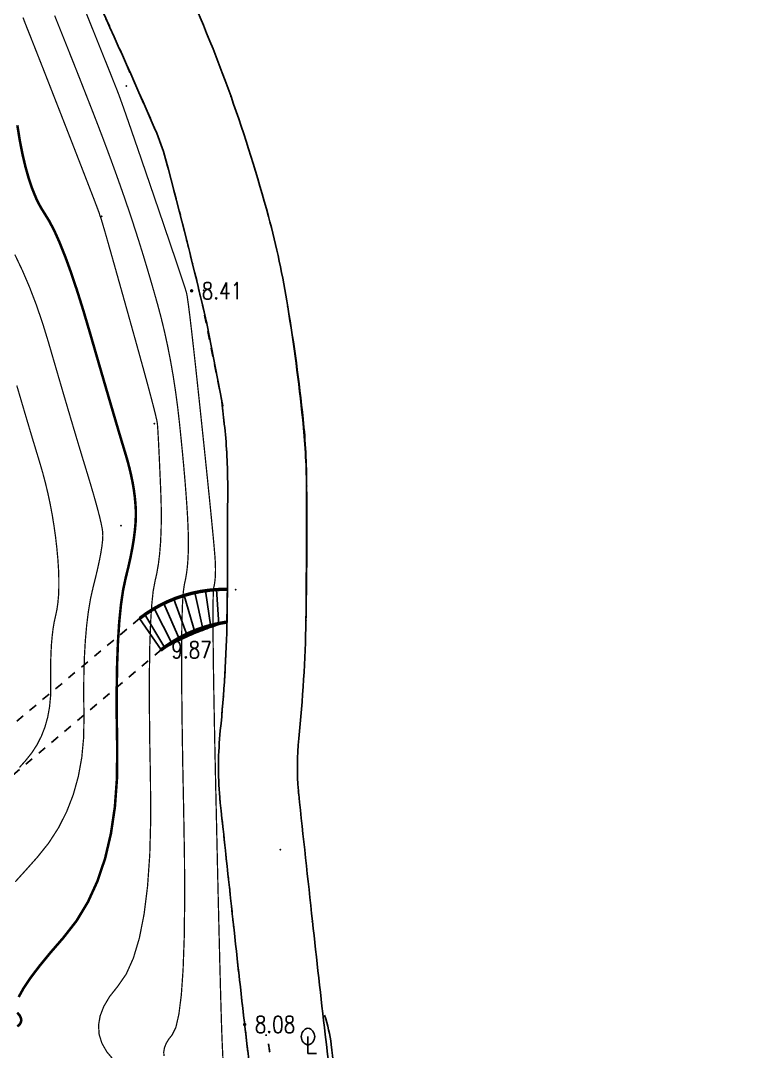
# Model space of a CAD drawing. Extents: x 940 to 2162, y 608 to 1562.
# Drawn here: x 1357 to 1400.5, y 863.6 to 924.7 of the extents above; entities that cross this region are included whole.
import ezdxf
from ezdxf.enums import TextEntityAlignment as Align

# ---------------------------------------------------------------- set-up
doc = ezdxf.new("R2010")
doc.units = 0
doc.header["$LTSCALE"] = 0.5
doc.header["$PDSIZE"] = 0.2
doc.linetypes.add('X6', pattern=[2, 1, -1])
doc.layers.get('0').update_dxf_attribs({"linetype": 'CONTINUOUS'})
for name, color, linetype in [('DGX', 2, 'CONTINUOUS'), ('DLSS', 4, 'CONTINUOUS'), ('GCD', 1, 'CONTINUOUS'), ('JMD', 6, 'CONTINUOUS'), ('SXSS', 5, 'CONTINUOUS'), ('ZBTZ', 3, 'CONTINUOUS'), ('ZDH', 1, 'CONTINUOUS')]:
    doc.layers.add(name, color=color, linetype=linetype)
doc.styles.add('HZ', font='rs.shx', dxfattribs={"width": 0.8, "bigfont": 'hztxt.shx'})
doc.linetypes.add('1161', pattern='A,0,[149,AAA.SHX,S=0.15,R=0,X=0,Y=0],-1.6', length=1.6)

# ---------------------------------------------------------------- blocks, each defined once
blk = doc.blocks.new('gc143')
for p, q in [((0, 1), (0, 2)), ((0, 1), (0, 0)), ((1, 0), (0, 0))]:
    blk.add_line(p, q)
for centre, start, end in [((0.225, 2), 102.68038, 257.31962), ((-0.225, 2), 282.68038, 77.31962)]:
    blk.add_arc(centre, 1.025, start, end)
blk = doc.blocks.new('GC200')
at = {"linetype": 'Continuous', "const_width": 0.2, "flags": 128}
blk.add_lwpolyline([(-0.1, 0, 1), (0.1, 0, 1)], format="xyb", close=True, dxfattribs=at)

msp = doc.modelspace()

# ---------------------------------------------------------------- linework, layer by layer
at = {"layer": 'DGX', "linetype": 'Continuous', "const_width": 0.075}
for points, elevation in [([(1359.049, 925.043), (1359.278, 924.469), (1359.521, 923.862), (1359.769, 923.242), (1360.021, 922.608), (1360.278, 921.961), (1360.539, 921.3), (1360.804, 920.625), (1361.074, 919.937), (1361.349, 919.235), (1361.622, 918.529), (1361.889, 917.83), (1362.149, 917.137), (1362.403, 916.451), (1362.65, 915.772), (1362.89, 915.099), (1363.125, 914.432), (1363.352, 913.772), (1363.577, 913.106), (1363.801, 912.422), (1364.025, 911.72), (1364.25, 911), (1364.474, 910.261), (1364.698, 909.505), (1364.922, 908.731), (1365.147, 907.938), (1365.363, 907.126), (1365.564, 906.293), (1365.75, 905.439), (1365.921, 904.564), (1366.077, 903.669), (1366.217, 902.752), (1366.342, 901.815), (1366.451, 900.856), (1366.548, 899.913), (1366.636, 899.021), (1366.713, 898.182), (1366.781, 897.393), (1366.839, 896.657), (1366.887, 895.972), (1366.926, 895.339), (1366.954, 894.757), (1366.972, 894.218), (1366.976, 893.71), (1366.968, 893.234), (1366.948, 892.79), (1366.915, 892.378), (1366.869, 891.997), (1366.81, 891.649), (1366.739, 891.333), (1366.671, 890.86), (1366.62, 890.043), (1366.588, 888.882), (1366.574, 887.377), (1366.578, 885.528), (1366.6, 883.334), (1366.639, 880.796), (1366.697, 877.914), (1366.745, 875.034), (1366.755, 872.503), (1366.727, 870.319), (1366.661, 868.484), (1366.557, 866.997), (1366.414, 865.859), (1366.234, 865.069), (1366.015, 864.627), (1365.806, 864.363), (1365.652, 864.105), (1365.555, 863.854), (1365.515, 863.609), (1365.53, 863.372)], 9), ([(1360.804, 925.477), (1361.134, 924.655), (1361.467, 923.827), (1361.765, 923.085), (1362.027, 922.43), (1362.255, 921.862), (1362.447, 921.38), (1362.604, 920.985), (1362.727, 920.677), (1362.814, 920.455), (1362.907, 920.205), (1363.049, 919.81), (1363.239, 919.272), (1363.477, 918.589), (1363.763, 917.762), (1364.098, 916.791), (1364.48, 915.676), (1364.911, 914.417), (1365.34, 913.161), (1365.715, 912.057), (1366.039, 911.104), (1366.309, 910.303), (1366.527, 909.653), (1366.692, 909.154), (1366.805, 908.807), (1366.865, 908.611), (1366.908, 908.385), (1366.971, 907.946), (1367.054, 907.295), (1367.157, 906.431), (1367.279, 905.355), (1367.422, 904.066), (1367.584, 902.564), (1367.765, 900.85), (1367.946, 899.128), (1368.103, 897.605), (1368.238, 896.279), (1368.35, 895.15), (1368.44, 894.22), (1368.507, 893.487), (1368.551, 892.952), (1368.572, 892.615), (1368.58, 892.384), (1368.582, 892.166), (1368.578, 891.962), (1368.57, 891.772), (1368.555, 891.596), (1368.536, 891.433), (1368.511, 891.283), (1368.48, 891.148), (1368.453, 890.855), (1368.437, 890.236), (1368.433, 889.29), (1368.441, 888.017), (1368.46, 886.416), (1368.491, 884.489), (1368.534, 882.235), (1368.588, 879.654), (1368.647, 877.029), (1368.7, 874.644), (1368.75, 872.5), (1368.796, 870.595), (1368.837, 868.93), (1368.874, 867.506), (1368.907, 866.321), (1368.935, 865.376), (1368.962, 864.59), (1368.991, 863.88), (1369.022, 863.247)], 8.5), ([(1357.172, 924.932), (1357.294, 924.609), (1357.422, 924.283), (1357.575, 923.901), (1357.77, 923.409), (1358.007, 922.809), (1358.286, 922.1), (1358.607, 921.282), (1358.97, 920.354), (1359.375, 919.318), (1359.822, 918.173), (1360.261, 917.047), (1360.641, 916.068), (1360.964, 915.236), (1361.229, 914.551), (1361.436, 914.013), (1361.584, 913.622), (1361.675, 913.378), (1361.707, 913.281), (1361.711, 913.258), (1361.715, 913.237), (1361.72, 913.218), (1361.725, 913.201), (1361.73, 913.185), (1361.736, 913.171), (1361.742, 913.158), (1361.749, 913.148), (1361.759, 913.123), (1361.778, 913.07), (1361.804, 912.989), (1361.838, 912.879), (1361.88, 912.74), (1361.93, 912.573), (1361.987, 912.377), (1362.053, 912.152), (1362.139, 911.851), (1362.26, 911.426), (1362.415, 910.877), (1362.605, 910.203), (1362.829, 909.405), (1363.088, 908.482), (1363.381, 907.436), (1363.708, 906.265), (1364.032, 905.101), (1364.315, 904.077), (1364.556, 903.193), (1364.755, 902.448), (1364.913, 901.842), (1365.029, 901.376), (1365.104, 901.049), (1365.137, 900.862), (1365.151, 900.697), (1365.168, 900.438), (1365.188, 900.085), (1365.212, 899.636), (1365.238, 899.094), (1365.268, 898.457), (1365.3, 897.725), (1365.336, 896.899), (1365.363, 896.051), (1365.371, 895.253), (1365.358, 894.505), (1365.326, 893.807), (1365.274, 893.16), (1365.202, 892.562), (1365.11, 892.015), (1364.998, 891.518), (1364.887, 890.921), (1364.799, 890.076), (1364.732, 888.982), (1364.687, 887.639), (1364.664, 886.047), (1364.663, 884.207), (1364.684, 882.118), (1364.727, 879.78), (1364.744, 877.434), (1364.687, 875.319), (1364.556, 873.437), (1364.35, 871.786), (1364.071, 870.367), (1363.717, 869.18), (1363.289, 868.225), (1362.787, 867.501), (1362.311, 866.901), (1361.964, 866.317), (1361.744, 865.747), (1361.651, 865.193), (1361.686, 864.653), (1361.849, 864.129), (1362.14, 863.62), (1362.558, 863.126)], 9.5), ([(1356.687, 910.881), (1357.137, 909.935), (1357.563, 908.94), (1357.963, 907.895), (1358.338, 906.801), (1358.688, 905.658), (1359.019, 904.518), (1359.335, 903.433), (1359.636, 902.404), (1359.924, 901.43), (1360.196, 900.511), (1360.454, 899.648), (1360.698, 898.84), (1360.928, 898.088), (1361.137, 897.397), (1361.321, 896.772), (1361.48, 896.214), (1361.614, 895.724), (1361.722, 895.299), (1361.805, 894.942), (1361.863, 894.652), (1361.896, 894.428), (1361.904, 894.21), (1361.89, 893.937), (1361.853, 893.609), (1361.793, 893.227), (1361.71, 892.789), (1361.604, 892.296), (1361.476, 891.749), (1361.325, 891.146), (1361.174, 890.475), (1361.048, 889.723), (1360.945, 888.891), (1360.866, 887.977), (1360.81, 886.982), (1360.779, 885.906), (1360.771, 884.749), (1360.787, 883.511), (1360.769, 882.262), (1360.657, 881.071), (1360.451, 879.939), (1360.152, 878.865), (1359.759, 877.85), (1359.273, 876.893), (1358.694, 875.995), (1358.021, 875.155), (1357.335, 874.386), (1356.714, 873.7)], 10.5), ([(1356.804, 903.118), (1357.059, 902.25), (1357.301, 901.427), (1357.531, 900.652), (1357.749, 899.923), (1357.955, 899.242), (1358.148, 898.606), (1358.329, 897.991), (1358.494, 897.369), (1358.645, 896.741), (1358.781, 896.105), (1358.902, 895.463), (1359.008, 894.814), (1359.1, 894.158), (1359.177, 893.495), (1359.237, 892.849), (1359.277, 892.245), (1359.297, 891.681), (1359.298, 891.158), (1359.28, 890.677), (1359.241, 890.236), (1359.184, 889.836), (1359.106, 889.477), (1359.025, 889.117), (1358.957, 888.713), (1358.902, 888.266), (1358.859, 887.775), (1358.83, 887.241), (1358.813, 886.663), (1358.809, 886.042), (1358.817, 885.377), (1358.807, 884.706), (1358.747, 884.066), (1358.637, 883.458), (1358.476, 882.882), (1358.265, 882.336), (1358.004, 881.823), (1357.693, 881.34), (1357.332, 880.889), (1356.963, 880.476)], 11)]:
    msp.add_lwpolyline(points, dxfattribs=dict(at, elevation=elevation))
at = {"layer": 'DGX', "color": 3, "linetype": 'Continuous', "const_width": 0.15, "elevation": 10}
for points in [[(1356.837, 918.543), (1356.981, 917.654), (1357.142, 916.831), (1357.32, 916.074), (1357.515, 915.384), (1357.728, 914.76), (1357.957, 914.202), (1358.204, 913.711), (1358.468, 913.286), (1358.747, 912.834), (1359.042, 912.263), (1359.351, 911.571), (1359.675, 910.76), (1360.014, 909.83), (1360.367, 908.779), (1360.735, 907.609), (1361.118, 906.319), (1361.493, 905.026), (1361.836, 903.844), (1362.148, 902.774), (1362.429, 901.816), (1362.678, 900.97), (1362.895, 900.236), (1363.081, 899.615), (1363.236, 899.105), (1363.368, 898.656), (1363.484, 898.216), (1363.584, 897.786), (1363.67, 897.366), (1363.74, 896.956), (1363.794, 896.556), (1363.833, 896.165), (1363.857, 895.783), (1363.862, 895.39), (1363.844, 894.964), (1363.803, 894.504), (1363.739, 894.01), (1363.653, 893.484), (1363.544, 892.923), (1363.412, 892.33), (1363.257, 891.702), (1363.104, 890.982), (1362.977, 890.108), (1362.876, 889.081), (1362.8, 887.9), (1362.751, 886.567), (1362.727, 885.08), (1362.729, 883.439), (1362.757, 881.646), (1362.743, 879.833), (1362.619, 878.136), (1362.384, 876.554), (1362.04, 875.087), (1361.585, 873.736), (1361.02, 872.501), (1360.344, 871.38), (1359.558, 870.375), (1358.78, 869.477), (1358.127, 868.678), (1357.598, 867.976), (1357.195, 867.373), (1356.917, 866.869)], [(1356.832, 865.944), (1356.965, 865.788), (1357.045, 865.639), (1357.072, 865.499), (1357.047, 865.366), (1356.969, 865.241), (1356.839, 865.125)]]:
    msp.add_lwpolyline(points, dxfattribs=at)
at = {"layer": 'DLSS', "linetype": 'X6', "flags": 128}
msp.add_lwpolyline([(1335.854, 977.703, -0.003614), (1342.009, 966.513, -0.008475), (1343.846, 962.973, -0.004872), (1357.022, 935.837, -0.007585), (1365.013, 918.279, -0.037036), (1365.623, 916.544, -0.009169), (1368.093, 906.685, -0.009169)], format="xyb", dxfattribs=at)
for points in [[(1367.926, 907.296), (1369.024, 901.844)], [(1364.086, 889.31), (1345.992, 874.167)], [(1365.363, 887.45), (1347.283, 872.176)]]:
    msp.add_lwpolyline(points, dxfattribs=at)
at = {"layer": 'DLSS', "linetype": 'X6'}
for points in [[(1368.949, 902.217, -0.003874), (1369.127, 900.636, -0.026584), (1369.306, 897.171, -0.000782), (1369.284, 890.636, -0.003582), (1369.267, 889.274, -0.020508), (1368.869, 882.664, 0.046402), (1368.835, 878.697, 0.005831), (1368.865, 878.383, 0.000159), (1369.681, 870.852, 0.002172), (1370.445, 864.094, 0.001571), (1371.567, 854.788, 0.001571)], [(1334.856, 806.965, -0.000007), (1333.963, 812.968, -0.000007), (1333.071, 818.963, -0.001307)], [(1371.802, 863.597, 0.048218), (1371.567, 864.649, 0.048218)]]:
    msp.add_lwpolyline(points, format="xyb", dxfattribs=at)
at = {"layer": 'DLSS', "linetype": 'Continuous', "const_width": 0.2}
for points in [[(1364.086, 889.31, -0.044259), (1365.313, 890.097, -0.044259), (1366.66, 890.655, -0.047993), (1368.206, 890.982, -0.03279), (1369.286, 891.033)], [(1365.363, 887.45, -0.044259), (1366.59, 888.237, -0.044259), (1367.937, 888.795, -0.041286), (1369.264, 889.095, -0.047993)]]:
    msp.add_lwpolyline(points, format="xyb", dxfattribs=at)
at = {"layer": 'JMD', "linetype": 'Continuous'}
for p, q in [((1368.311, 888.79), (1367.989, 890.955)), ((1368.786, 888.949), (1368.636, 891.02)), ((1369.264, 889.095), (1369.286, 891.033)), ((1366.918, 888.236), (1366.108, 890.46)), ((1367.377, 888.433), (1366.722, 890.674)), ((1367.842, 888.618), (1367.35, 890.84)), ((1366.017, 887.803), (1364.941, 889.89)), ((1366.464, 888.026), (1365.513, 890.198)), ((1365.363, 887.45), (1364.086, 889.31)), ((1365.575, 887.568), (1364.395, 889.538))]:
    msp.add_line(p, q, dxfattribs=at)
at = {"layer": 'JMD', "linetype": 'Continuous', "flags": 128}
for points in [[(1369.286, 891.033, 0.04039), (1367.958, 890.95, 0.04039), (1366.66, 890.655, 0.044259), (1365.313, 890.097, 0.044259), (1364.086, 889.31)], [(1369.264, 889.095, 0.015439), (1368.197, 888.749, 0.015439), (1367.154, 888.339, 0.013774), (1366.246, 887.919, 0.013774), (1365.363, 887.45)]]:
    msp.add_lwpolyline(points, format="xyb", dxfattribs=at)
at = {"layer": 'SXSS', "linetype": 'Continuous', "flags": 128}
for points in [[(1340.937, 978.65, -0.003148), (1346.319, 968.844, -0.008475), (1348.233, 965.156, -0.004872), (1366.424, 927.69, -0.025191), (1369.503, 920.241, -0.019421), (1371.72, 913.141, -0.026398), (1372.867, 907.789, -0.013436), (1373.752, 901.091, -0.023082), (1373.982, 897.163, -0.004281), (1373.995, 893.528, -0.003582), (1373.943, 889.184, -0.020508), (1373.521, 882.191, 0.046402), (1373.495, 879.09, 0.005831), (1373.515, 878.885, 0.000159), (1374.33, 871.357, 0.002172), (1375.089, 864.639, 0.001571), (1376.208, 855.363)], [(1372.867, 907.789, -0.015666), (1373.778, 901.124, -0.026584), (1373.982, 897.163, -0.000782), (1373.96, 890.613, -0.003582), (1373.943, 889.184, -0.020508), (1373.521, 882.191, 0.046402), (1373.495, 879.09, 0.005831), (1373.515, 878.885, 0.000159), (1374.33, 871.357, 0.002172), (1375.089, 864.639, 0.001571), (1376.208, 855.363)]]:
    msp.add_lwpolyline(points, format="xyb", dxfattribs=at)
at = {"layer": 'SXSS', "linetype": 'Continuous'}
for points in [[(1338.484, 807.505, -0.000007), (1337.591, 813.508, -0.000007), (1336.699, 819.503, -0.001307)], [(1375.922, 858.796, 0.016273), (1375.442, 864.049, 0.048218), (1375.053, 865.79, 0.689364)]]:
    msp.add_lwpolyline(points, format="xyb", dxfattribs=at)
at = {"layer": 'ZBTZ', "linetype": '1161', "flags": 128}
msp.add_lwpolyline([(1330.74, 833.762), (1327.56, 840.768), (1319.707, 863.134), (1319.598, 863.445, -0.077672), (1319.176, 867.141, -0.089807), (1319.974, 870.7, -0.089946), (1322.608, 874.728, -0.118766), (1326.471, 877.237, -0.102595), (1331.41, 877.907, -0.141061), (1335.992, 876.236, -0.020708), (1338.015, 874.629, -0.026382), (1339.616, 873.089, -0.013245), (1341.446, 871.028, -0.005397), (1345.414, 866.207, -0.028768), (1347.217, 863.684, -0.015584), (1349.754, 859.369), (1356.2, 845.721, 0.167735), (1359.482, 841.341, 0.247764), (1363.284, 840.922, 0.111916), (1366.354, 843.018, 0.069822), (1369.739, 847.866, 0.053027), (1371.017, 851.218, 0.052663), (1371.567, 854.788, -0.001571), (1370.445, 864.094, -0.002172), (1369.681, 870.852, -0.000159), (1368.865, 878.383, -0.005831), (1368.835, 878.697, -0.046402), (1368.869, 882.664, 0.020508), (1369.267, 889.274, 0.003582), (1369.284, 890.636, 0.000782), (1369.306, 897.171, 0.026584), (1369.127, 900.636, 0.003874), (1368.949, 902.217), (1368.093, 906.685, 0.009169), (1365.623, 916.544, 0.037036), (1365.013, 918.279, 0.007585), (1357.022, 935.837, 0.004872), (1343.846, 962.973, 0.008475), (1342.009, 966.513, 0.003614), (1335.854, 977.703), (1329.948, 984.969, 0.013099), (1326.606, 988.431, 0.028527), (1325.252, 989.619, 0.014737), (1320.307, 993.25, 0.008963), (1311.673, 998.981, 0.047867), (1307.452, 1001.138, 0.027113), (1298.54, 1004.116), (1269.742, 1011.439, -0.020512), (1261.532, 1014.034, -0.033977), (1256.413, 1016.291, -0.005961), (1247.965, 1020.851, -0.018837), (1245.102, 1022.585, -0.027926), (1242.305, 1024.659, -0.006734), (1232.843, 1032.749, -0.04167), (1227.657, 1038.133, -0.025832), (1220.986, 1047.25), (1219.164, 1049.83), (1198.288, 1046.029), (1190.582, 1046.64), (1190.582, 1044.115), (1180.434, 1044.141), (1180.52, 1046.834), (1175.967, 1046.977), (1177.339, 952.841), (1172.053, 952.633), (1170.186, 899.769), (1161.268, 883.069), (1145.898, 871.231), (1125.512, 864.649), (1099.71, 863.887), (1069.546, 881.138), (1074.012, 867.156), (1077.612, 862.785), (1080.531, 860.039), (1081.322, 863.46), (1088.163, 863.46), (1082.903, 845.379), (1085.515, 845.893), (1090.005, 847.604), (1092.212, 841.814), (1092.782, 840.069), (1087.738, 838.245), (1087.788, 838.75, -0.027206), (1090.093, 834.638, -0.063866), (1090.967, 832.077, -0.009428), (1091.978, 826.602, -0.010278), (1092.709, 821.525, -0.011914), (1094.112, 807.365, -0.024093), (1094.307, 800.086, -0.017627), (1093.75, 790.285, -0.007981), (1091.46, 769.142), (1090.266, 759.756, -0.034067), (1095.724, 760.461, -0.049637), (1102.31, 760.204, -0.002641), (1103.782, 759.992, -0.005392), (1104.566, 759.866, -0.072064), (1109.903, 758.132, -0.111845), (1113.518, 755.204, -0.124873), (1115.369, 751.047, -0.065747), (1115.6, 745.122, -0.036581), (1114.485, 738.437, 0.034334), (1113.46, 732.463, 0.017331), (1112.757, 721.915, 0.023383), (1112.871, 714.245, 0.035855), (1113.623, 708.636, 0.020701), (1116.171, 698.504, 0.037395), (1121.194, 685.258, 0.042521), (1127.336, 674.588, 0.023131), (1130.841, 670.01, 0.0207), (1135.246, 665.198, 0.04717), (1140.59, 660.751, 0.045763), (1146.889, 657.242, 0.082528), (1154.184, 655.363, 0.066536), (1164.053, 655.811, 0.030894), (1170.375, 657.359, 0.043452), (1174.349, 658.987, 0.053054), (1181.795, 663.882, 0.087346), (1184.777, 667.358, 0.006859), (1185.162, 668.03, -0.00631), (1185.689, 668.951, -0.030276), (1189.361, 674.398, -0.021081), (1195.179, 681.366, -0.093388), (1204.127, 688.121, -0.130561), (1213.006, 689.928, -0.010639), (1220.792, 689.303, 0.006428), (1233.29, 688.193, 0.002335), (1242.048, 687.569, 0.003845), (1247.331, 687.259, 0.198568), (1251.993, 688.913, 0.144016), (1256.476, 696.199, 0.089715), (1257.029, 702.564, -0.069383), (1257.544, 713.69, -0.036422), (1260.85, 726.238, -0.155986), (1264.056, 730.545, -0.201176), (1270.425, 731.999, -0.180181), (1276.131, 728.662, -0.023263), (1278.275, 725.774, -0.025036), (1280.027, 722.865, -0.024343), (1284.36, 713.736, 0.019447), (1289.34, 702.974, 0.019178), (1295.661, 691.692, 0.062456), (1297.592, 689.274, 0.049333), (1298.871, 688.252, 0.035102), (1301.354, 686.88, 0.031434), (1304.797, 685.537, 0.071847), (1305.499, 685.42, 0.023809), (1306.045, 685.434, 0.017093), (1307.054, 685.543, 0.043665), (1310.87, 686.431, 0.036297), (1315.467, 688.312, 0.015778), (1318.218, 689.79, 0.010859), (1322.259, 692.244, 0.021309), (1324.617, 693.893, 0.012897), (1324.725, 693.98, 0.037347), (1324.729, 698.732, 0.016633), (1324.405, 701.739, 0.020292), (1323.978, 704.074, 0.118409), (1320.61, 710.916, -0.070031), (1311.692, 725.357, -0.022972), (1306.681, 738.373, -0.0249), (1303.212, 750.825, -0.055447), (1301.993, 761.741, -0.043106), (1303.164, 775.36, -0.084624), (1307.367, 787.214, -0.274119), (1314.059, 791.099, -0.174301), (1319.049, 789.254, -0.08134), (1323.489, 784.08, -0.158868), (1326.899, 769.631, 0.115392), (1329.098, 754.723, 0.02739), (1333.464, 745.227, 0.044069), (1336.764, 740.122, 0.11721), (1341.453, 736.364, 0.097181), (1349.101, 734.424, 0.13611), (1353.055, 735.291, 0.054193), (1355.838, 737.173), (1357.4, 741.046), (1359.601, 743.988), (1358.961, 747.74, 0.012312), (1357.65, 750.599, 0.027255), (1356.292, 753.032, 0.002451), (1353.397, 757.564, -0.003279), (1351.199, 761.018, -0.001211), (1348.636, 765.126, -0.001537), (1346.63, 768.381, -0.018479), (1344.35, 772.434, -0.013579), (1341.682, 777.983, -0.01746), (1340.066, 781.958, -0.019016), (1338.839, 785.749, -0.01542), (1337.304, 791.906, -0.016269), (1336.217, 797.847, -0.000047), (1335.237, 804.412, -0.000121), (1334.856, 806.965, -0.000007), (1333.963, 812.968, -0.000007), (1333.071, 818.963, -0.001307), (1332.463, 823.128, 0.000982), (1331.662, 828.632, 0.015736), (1330.74, 833.762)], format="xyb", close=True, dxfattribs=at)
at = {"layer": 'ZDH', "linetype": 'Continuous'}
for p in [(1363.306, 920.865, 8.332), (1363.306, 920.865, 8.332), (1369.503, 920.241, 8.076), (1369.503, 920.241, 8.076), (1361.834, 913.144, 9.487), (1361.834, 913.144, 9.487), (1367.167, 908.73, 8.412), (1367.167, 908.73, 8.412), (1367.881, 908.76, 8.095), (1367.881, 908.76, 8.095), (1372.867, 907.789, 8.079), (1372.867, 907.789, 8.079), (1364.956, 900.863, 9.569), (1364.956, 900.863, 9.569), (1373.982, 897.163, 8.085), (1373.982, 897.163, 8.085), (1362.983, 894.801, 10.3), (1362.983, 894.801, 10.3), (1369.786, 891.009, 8.125), (1369.786, 891.009, 8.125), (1366.66, 890.655, 9.183), (1366.66, 890.655, 9.183), (1364.086, 889.31, 10.156), (1364.086, 889.31, 10.156), (1373.943, 889.184, 8.08), (1373.943, 889.184, 8.08), (1367.154, 888.339, 9.037), (1367.154, 888.339, 9.037), (1365.363, 887.45, 9.867), (1365.363, 887.45, 9.867), (1373.495, 879.09, 8.067), (1373.495, 879.09, 8.067), (1372.42, 875.607, 8.224), (1372.42, 875.607, 8.224), (1374.33, 871.357, 8.08), (1374.33, 871.357, 8.08), (1370.311, 865.24, 8.081), (1370.311, 865.24, 8.081)]:
    msp.add_point(p, dxfattribs=at)

# ---------------------------------------------------------------- block references
at = {"layer": 'GCD', "linetype": 'Continuous'}
ref = msp.add_blockref('GC200', (1367.167, 908.73, 8.412), dxfattribs=dict(at, xscale=0.5, yscale=0.5, zscale=0.5))
ref.add_attrib('height', '8.41', dxfattribs={"linetype": 'Continuous', "height": 1, "style": 'HZ', "width": 0.8}).set_placement((1367.767, 908.73, 8.412), align=Align.MIDDLE_LEFT)
ref = msp.add_blockref('GC200', (1365.363, 887.45, 9.867), dxfattribs=dict(at, xscale=0.5, yscale=0.5, zscale=0.5))
ref.add_attrib('height', '9.87', dxfattribs={"linetype": 'Continuous', "height": 1, "style": 'HZ', "width": 0.8}).set_placement((1365.963, 887.45, 9.867), align=Align.MIDDLE_LEFT)
ref = msp.add_blockref('GC200', (1370.311, 865.24, 8.081), dxfattribs=dict(at, xscale=0.5, yscale=0.5, zscale=0.5))
ref.add_attrib('height', '8.08', dxfattribs={"linetype": 'Continuous', "height": 1, "style": 'HZ', "width": 0.8}).set_placement((1370.911, 865.24, 8.081), align=Align.MIDDLE_LEFT)
at = {"layer": 'ZBTZ', "linetype": 'Continuous', "xscale": 0.5, "yscale": 0.5}
msp.add_blockref('gc143', (1374.064, 863.521, 8.358), dxfattribs=at)

doc.saveas('drawing.dxf')
